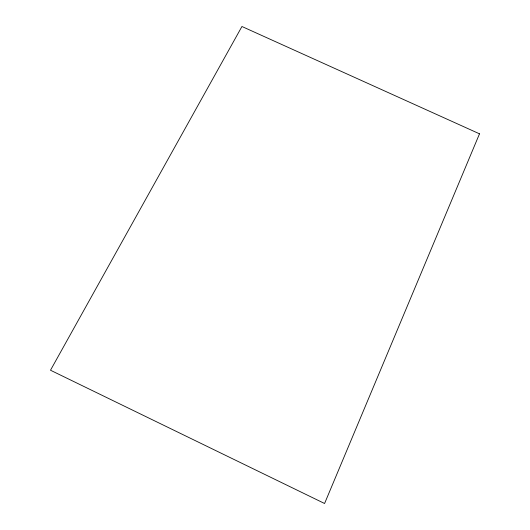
<?xml version="1.0" encoding="UTF-8"?>
<svg xmlns="http://www.w3.org/2000/svg" width="530" height="530" viewBox="0 0 530 530"><rect width="100%" height="100%" fill="white"/><g stroke="black" fill="none" stroke-linecap="round" stroke-linejoin="round"><path stroke-width="0.79" d="M479.504 133.825L324.579 503.5L50.496 370.231L241.938 26.5L479.504 133.825"/></g></svg>
